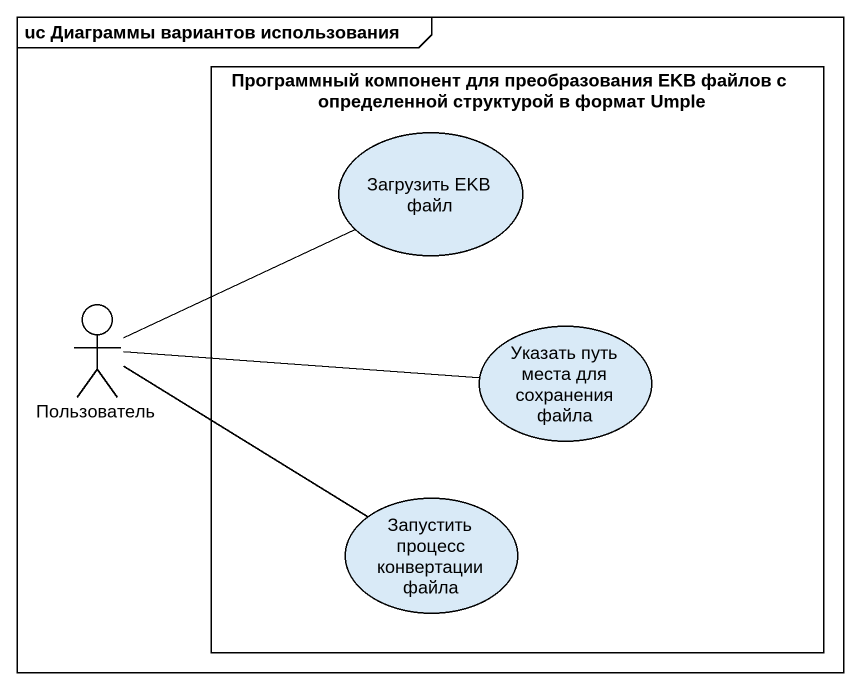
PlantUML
@startuml
mainframe uc Диаграммы вариантов использования
rectangle "Программный компонент для преобразования EKB файлов с определенной структурой в формат Umple" as Программный_компонент_для {
  usecase "Загрузить EKB файл" as Загрузить_EKB_файл
  usecase "Указать путь места для сохранения файла" as Указать_путь_места_для
  usecase "Запустить процесс конвертации файла" as Запустить_процесс
}
actor Пользователь
Пользователь -right- Загрузить_EKB_файл
Пользователь -right- Указать_путь_места_для
Пользователь -right- Запустить_процесс
@enduml
